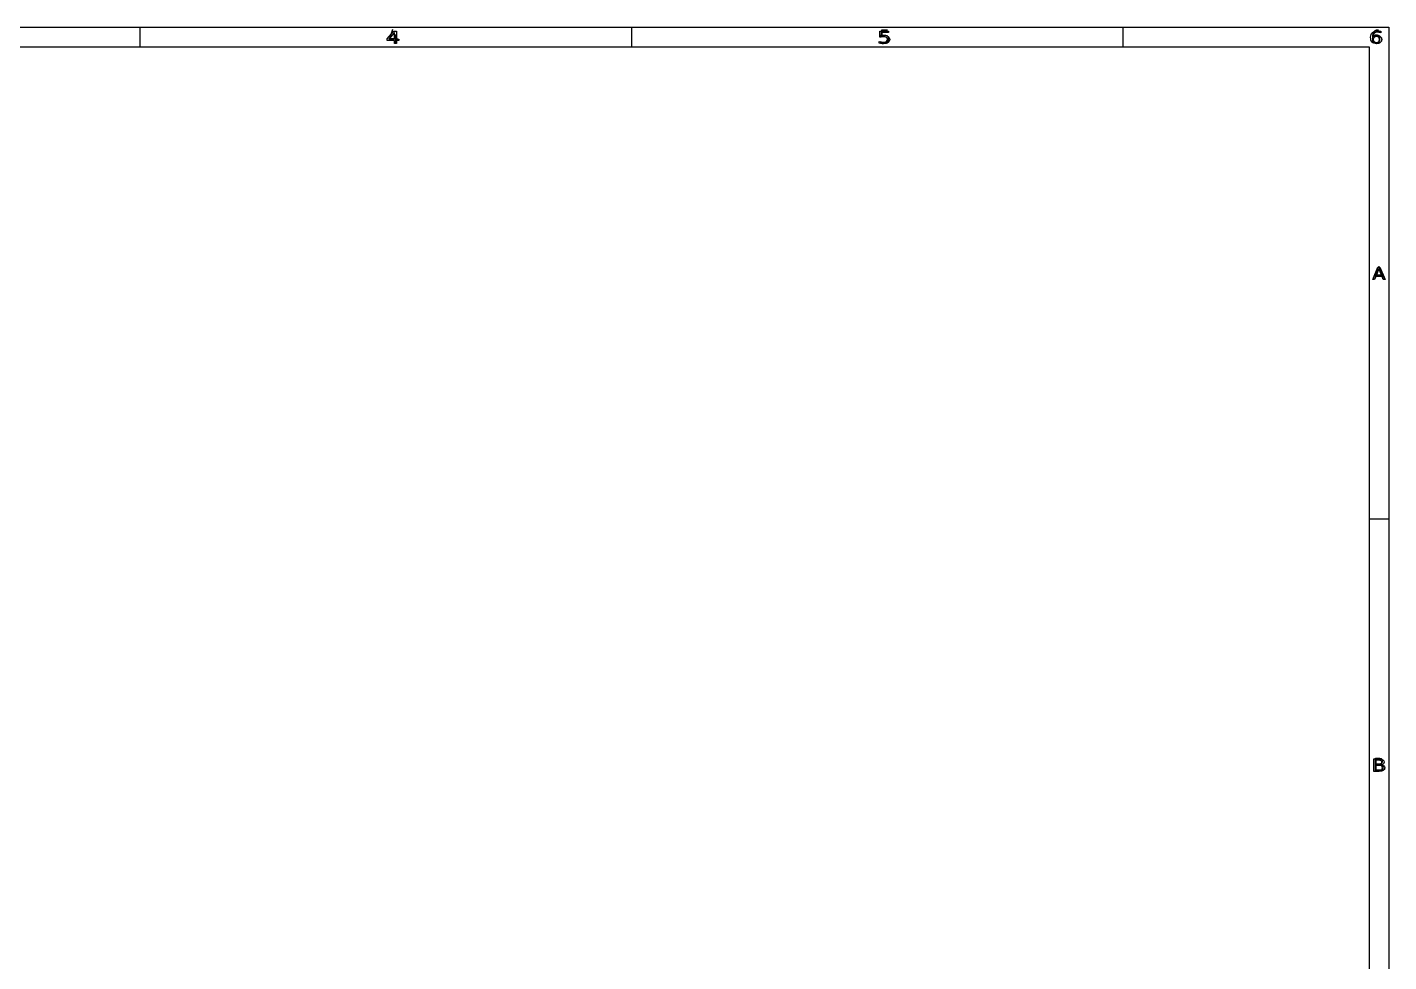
# Model space of a CAD drawing. Header units: millimetres. Extents: x 10 to 287, y 10 to 200.
# Drawn here: x 148.5 to 287, y 105 to 200 of the extents above; entities that cross this region are included whole.
import ezdxf

# ---------------------------------------------------------------- set-up
doc = ezdxf.new("R2010")
doc.units = ezdxf.units.MM
doc.layers.get('0').update_dxf_attribs({"linetype": 'CONTINUOUS'})

msp = doc.modelspace()

# ---------------------------------------------------------------- linework, layer by layer
at = {"color": 7}
for points in [[(10, 200.0072), (287.0022, 200.0072), (287.0022, 10), (10, 10)], [(185.79021, 199.620783), (186.0686, 199.620783), (186.0686, 198.797296), (186.30205, 198.797296), (186.30205, 198.655111), (186.0686, 198.655111), (186.0686, 198.3572), (185.8483, 198.3572), (185.8483, 198.655111), (185.10959, 198.655111), (185.10959, 198.820147)], [(185.84831, 199.471827), (185.28935, 198.797296), (185.84831, 198.797296)], [(286.1804, 199.592857)], [(285.7409, 199.057122)], [(12, 198.0072), (285.0022, 198.0072), (285.0022, 12), (12, 12)], [(285.8956, 175.620781), (286.10879, 175.620781), (286.63852, 174.357198), (286.44302, 174.357198), (286.3164, 174.681346), (285.68985, 174.681346), (285.56324, 174.357198), (285.36494, 174.357198)], [(286.00173, 175.45236), (285.74664, 174.823531), (286.25775, 174.823531)]]:
    msp.add_lwpolyline(points, close=True, dxfattribs=at)
for points in [[(160, 198.0072), (160, 200.0072)], [(185.6558, 199.7755), (185.3463, 198.8469), (186.1511, 198.8469)], [(210, 198.0072), (210, 200.0072)], [(235.24222, 199.620783), (236.11135, 199.620783), (236.11135, 199.476905), (235.44498, 199.476905), (235.44498, 199.167146)], [(235.24232, 198.986075), (235.24222, 199.620783)], [(236.0273, 199.7136), (235.4082, 199.7136), (235.3463, 199.0945), (235.4082, 199.1565), (235.532, 199.2184), (235.8415, 199.2184), (235.9654, 199.1565), (236.0273, 199.0945), (236.0892, 198.9707), (236.0892, 198.6612), (236.0273, 198.5374), (235.9654, 198.4755), (235.8415, 198.4136), (235.532, 198.4136), (235.4082, 198.4755), (235.3463, 198.5374)], [(260, 198.0072), (260, 200.0072)], [(285.9654, 199.7136), (285.7177, 199.7136), (285.5939, 199.6517), (285.532, 199.5898), (285.4082, 199.4041), (285.3463, 199.1565), (285.3463, 198.6612), (285.4082, 198.5374), (285.4701, 198.4755), (285.5939, 198.4136), (285.8415, 198.4136), (285.9654, 198.4755), (286.0273, 198.5374), (286.0892, 198.6612), (286.0892, 198.9707), (286.0273, 199.0945), (285.9654, 199.1565), (285.8415, 199.2184), (285.5939, 199.2184), (285.4701, 199.1565), (285.4082, 199.0945), (285.3463, 198.9707)], [(286.1804, 199.592854), (286.1804, 199.437128)], [(185.9654, 199.2803), (185.9654, 198.4136)], [(235.17327, 198.386847), (235.17327, 198.558654)], [(285.5689, 174.4136), (286.0022, 175.7136), (286.4355, 174.4136)], [(285.6927, 174.785), (286.3117, 174.785)], [(287.0022, 150.0072), (285.0022, 150.0072)], [(286.03872, 124.357198), (285.4703, 124.357198), (285.47036, 125.620781)], [(285.47036, 125.620781), (286.01757, 125.620781)], [(286.0951, 125.0945), (286.2808, 125.0326), (286.3427, 124.9707), (286.4046, 124.8469), (286.4046, 124.6612), (286.3427, 124.5374), (286.2808, 124.4755), (286.157, 124.4136), (285.6617, 124.4136), (285.6617, 125.7136), (286.0951, 125.7136), (286.2189, 125.6517), (286.2808, 125.5898), (286.3427, 125.466), (286.3427, 125.3422), (286.2808, 125.2184), (286.2189, 125.1565), (286.0951, 125.0945), (285.6617, 125.0945)], [(286.00167, 125.480296), (285.68458, 125.480289)], [(285.68458, 125.480289), (285.68458, 125.099437), (286.00167, 125.099437)], [(285.68458, 124.960637), (285.68458, 124.497691), (286.02818, 124.497691)], [(286.02818, 124.960629), (285.68458, 124.960637)]]:
    msp.add_lwpolyline(points, dxfattribs=at)
for points in [[(285.15673, 198.987725), (285.15673, 199.187461), (285.218107, 199.346573), (285.34086, 199.46506)], [(285.34086, 199.46506), (285.463613, 199.584111), (285.62838, 199.643637), (285.83516, 199.643637)], [(285.84393, 199.499758), (285.697797, 199.499758), (285.586003, 199.461673), (285.50855, 199.385502)], [(285.83516, 199.643637), (285.890693, 199.643637), (285.94659, 199.639407), (286.00285, 199.630947)], [(286.01162, 199.483678), (285.955353, 199.494398), (285.899457, 199.499758), (285.84393, 199.499758)], [(286.00285, 199.630947), (286.05985, 199.62248), (286.119033, 199.609784), (286.1804, 199.592857)], [(286.1804, 199.437128), (286.124867, 199.457441), (286.068607, 199.472958), (286.01162, 199.483678)], [(235.17327, 198.558654), (235.239003, 198.531007), (235.306957, 198.510414), (235.37713, 198.496874)], [(235.39357, 198.346227), (235.32269, 198.355254), (235.249257, 198.368794), (235.17327, 198.386847)], [(235.42206, 199.033465), (235.363593, 199.023312), (235.30368, 199.007515), (235.24232, 198.986075)], [(235.37713, 198.496874), (235.44727, 198.483334), (235.521433, 198.476564), (235.59962, 198.476564)], [(235.604, 198.332687), (235.53532, 198.332687), (235.465177, 198.3372), (235.39357, 198.346227)], [(235.59962, 199.048695), (235.54042, 199.048695), (235.481233, 199.043618), (235.42206, 199.033465)], [(235.44498, 199.167146), (235.477113, 199.175613), (235.50928, 199.181819), (235.54148, 199.185766)], [(235.54148, 199.185766), (235.573613, 199.190299), (235.60578, 199.192566), (235.63798, 199.192566)], [(235.89992, 198.971675), (235.826127, 199.023022), (235.726027, 199.048695), (235.59962, 199.048695)], [(235.59962, 198.476564), (235.726027, 198.476564), (235.826127, 198.502237), (235.89992, 198.553584)], [(236.06761, 198.44525), (235.95801, 198.370208), (235.803473, 198.332687), (235.604, 198.332687)], [(235.63798, 199.192566), (235.820647, 199.192566), (235.96532, 199.153917), (236.072, 199.076618)], [(236.01062, 198.762629), (236.01062, 198.850648), (235.97372, 198.92033), (235.89992, 198.971675)], [(235.89992, 198.553584), (235.97372, 198.604931), (236.01062, 198.674612), (236.01062, 198.762629)], [(236.23201, 198.762626), (236.23201, 198.626648), (236.17721, 198.520856), (236.06761, 198.44525)], [(236.072, 199.076618), (236.178673, 198.999319), (236.23201, 198.894655), (236.23201, 198.762626)], [(285.30688, 198.500234), (285.20678, 198.612515), (285.15673, 198.775012), (285.15673, 198.987725)], [(285.7409, 198.33266), (285.55166, 198.33266), (285.406987, 198.388518), (285.30688, 198.500234)], [(285.50855, 199.385502), (285.43183, 199.309331), (285.38799, 199.194229), (285.37703, 199.040196)], [(285.37703, 199.040196), (285.420163, 199.089283), (285.474233, 199.126804), (285.53924, 199.152759)], [(285.50416, 198.978412), (285.446427, 198.925939), (285.41756, 198.854), (285.41756, 198.762596)], [(285.41756, 198.762596), (285.41756, 198.671756), (285.446427, 198.599817), (285.50416, 198.54678)], [(285.7409, 199.057122), (285.641533, 199.057122), (285.56262, 199.030885), (285.50416, 198.978412)], [(285.50416, 198.54678), (285.562627, 198.494307), (285.64154, 198.46807), (285.7409, 198.46807)], [(285.53924, 199.152759), (285.60424, 199.179279), (285.675843, 199.192539), (285.75405, 199.192539)], [(285.97654, 198.978412), (285.918807, 199.030885), (285.84026, 199.057122), (285.7409, 199.057122)], [(285.7409, 198.46807), (285.840273, 198.46807), (285.91882, 198.494307), (285.97654, 198.54678)], [(286.13766, 198.450301), (286.038287, 198.371874), (285.906033, 198.33266), (285.7409, 198.33266)], [(285.75405, 199.192539), (285.918457, 199.192539), (286.048153, 199.15389), (286.14314, 199.076591)], [(286.06424, 198.762596), (286.06424, 198.854001), (286.035007, 198.925939), (285.97654, 198.978412)], [(285.97654, 198.54678), (286.035007, 198.59982), (286.06424, 198.671759), (286.06424, 198.762596)], [(286.28671, 198.762599), (286.28671, 198.632828), (286.237027, 198.528728), (286.13766, 198.450301)], [(286.14314, 199.076591), (286.238853, 198.999856), (286.28671, 198.895192), (286.28671, 198.762599)], [(286.23498, 125.432896), (286.184047, 125.464496), (286.106277, 125.480296), (286.00167, 125.480296)], [(286.00167, 125.099437), (286.106303, 125.099437), (286.184073, 125.114954), (286.23498, 125.145987)], [(286.01757, 125.620781), (286.18089, 125.620781), (286.306737, 125.593698), (286.39511, 125.539531)], [(286.28376, 124.903929), (286.228627, 124.941729), (286.143433, 124.960629), (286.02818, 124.960629)], [(286.31238, 125.289865), (286.31238, 125.353625), (286.28658, 125.401302), (286.23498, 125.432896)], [(286.23498, 125.145987), (286.28658, 125.17758), (286.31238, 125.22554), (286.31238, 125.289865)], [(286.45977, 125.123979), (286.414503, 125.078279), (286.348047, 125.049786), (286.2604, 125.038499)], [(286.2604, 125.038499), (286.36574, 125.020446), (286.447397, 124.982643), (286.50537, 124.92509)], [(286.36756, 124.729583), (286.36756, 124.808574), (286.339627, 124.86669), (286.28376, 124.903929)], [(286.28376, 124.554391), (286.339627, 124.592758), (286.36756, 124.651155), (286.36756, 124.729583)], [(286.39511, 125.539531), (286.483483, 125.485364), (286.52767, 125.408347), (286.52767, 125.30848)], [(286.59337, 124.710967), (286.59337, 124.598122), (286.545293, 124.510949), (286.44914, 124.449448)], [(286.52767, 125.30848), (286.52767, 125.231181), (286.505037, 125.169681), (286.45977, 125.123979)], [(286.50537, 124.92509), (286.564037, 124.868103), (286.59337, 124.796729), (286.59337, 124.710967)], [(286.02818, 124.497691), (286.14342, 124.497691), (286.228613, 124.516591), (286.28376, 124.554391)], [(286.44914, 124.449448), (286.352987, 124.387948), (286.21618, 124.357198), (286.03872, 124.357198)]]:
    msp.add_open_spline(points, degree=3, dxfattribs=at)

doc.saveas('drawing.dxf')
